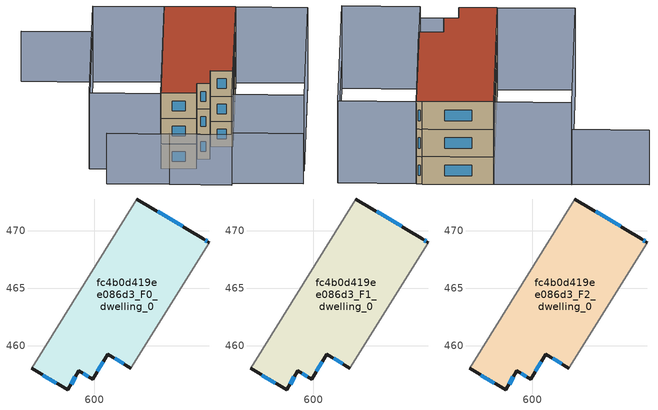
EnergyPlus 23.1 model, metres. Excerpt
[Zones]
fc4b0d419ee086d3_F0_dwelling_0
 floor ground (EU_floor_Construction): 609.46,469.28 609.95,468.96 603.19,458.08 601.17,459.29 599.86,457.11 598.68,457.83 597.69,456.17 594.56,458.05 603.69,472.74 z0
 wall outside (EU_wall_Construction): 594.56,458.05 597.69,456.17 598.68,457.83 599.86,457.11 601.17,459.29 603.19,458.08 / 609.95,468.96 609.46,469.28 603.69,472.74 z0:3
 wall adiabatic (EU_wall_Construction): 603.69,472.74 594.56,458.05 / 603.19,458.08 609.95,468.96 z0:3
 window (EU_Window_Construction): 599.05,457.6 599.49,457.34 / 597.99,456.69 598.37,457.31 / 595.53,457.47 596.71,456.76 / 607.66,470.36 605.49,471.66 / 609.8,469.06 609.61,469.18 / 601.8,458.91 602.56,458.46 / 600.27,457.79 600.76,458.61 z0.93:2.07
fc4b0d419ee086d3_F1_dwelling_0
 floor to fc4b0d419ee086d3_F0_dwelling_0 (EU_floor_Construction): 609.46,469.28 609.95,468.96 603.19,458.08 601.17,459.29 599.86,457.11 598.68,457.83 597.69,456.17 594.56,458.05 603.69,472.74 z3
 wall outside (EU_wall_Construction): 594.56,458.05 597.69,456.17 598.68,457.83 599.86,457.11 601.17,459.29 603.19,458.08 / 609.95,468.96 609.46,469.28 603.69,472.74 z3:6
 wall adiabatic (EU_wall_Construction): 603.69,472.74 594.56,458.05 / 603.19,458.08 609.95,468.96 z3:6
 window (EU_Window_Construction): 599.05,457.6 599.49,457.34 / 597.99,456.69 598.37,457.31 / 595.53,457.47 596.71,456.76 / 607.66,470.36 605.49,471.66 / 609.8,469.06 609.61,469.18 / 601.8,458.91 602.56,458.46 / 600.27,457.79 600.76,458.61 z3.93:5.07
fc4b0d419ee086d3_F2_dwelling_0
 floor to fc4b0d419ee086d3_F1_dwelling_0 (EU_floor_Construction): 609.46,469.28 609.95,468.96 603.19,458.08 601.17,459.29 599.86,457.11 598.68,457.83 597.69,456.17 594.56,458.05 603.69,472.74 z6
 wall outside (EU_wall_Construction): 594.56,458.05 597.69,456.17 598.68,457.83 599.86,457.11 601.17,459.29 603.19,458.08 / 609.95,468.96 609.46,469.28 603.69,472.74 z6:9
 wall adiabatic (EU_wall_Construction): 603.69,472.74 594.56,458.05 / 603.19,458.08 609.95,468.96 z6:9
 window (EU_Window_Construction): 599.05,457.6 599.49,457.34 / 597.99,456.69 598.37,457.31 / 595.53,457.47 596.71,456.76 / 607.66,470.36 605.49,471.66 / 609.8,469.06 609.61,469.18 / 601.8,458.91 602.56,458.46 / 600.27,457.79 600.76,458.61 z6.93:8.07
 roof outside (EU_roof_Construction): 603.19,458.08 609.95,468.96 609.46,469.28 603.69,472.74 594.56,458.05 597.69,456.17 598.68,457.83 599.86,457.11 601.17,459.29 z9
shading: 599.38,451.88 605.53,448.01 / 593.7,454.95 599.14,451.57 / 588.26,458.32 593.7,454.94 / 591.21,480.37 597.42,476.5 / 597.42,476.5 588.3,461.84 z0:6; 606.99,450.34 616.08,464.83 z0:3; 616.21,465.03 606.94,450.26 / 606.94,450.26 600.69,454.18 / 600.69,454.18 609.95,468.96 / 609.95,468.96 616.21,465.03 / 603.69,472.74 594.52,457.99 / 594.52,457.99 588.31,461.85 / 588.31,461.85 597.48,476.6 / 597.48,476.6 603.69,472.74 z0:9
[Building]
EU S2 Campaign: North Axis=0; Terrain=City; Solar Distribution=FullExterior
[Site:Location]
Montreal-Trudeau.Intl.AP: Latitude=45.4667; Longitude=-73.75; Time Zone=-5; Elevation=36
[SizingPeriod:WeatherFileDays]
AnnualSizingPeriod: Begin Month=1; Begin Day of Month=1; End Month=12; End Day of Month=31; Day of Week for Start Day=Monday; Use Weather File Daylight Saving Period=No; Use Weather File Rain and Snow Indicators=No
[MATERIAL]
EU_InternalMass_Material: Roughness=MediumRough; Thickness=0.1; Conductivity=1; Density=1800; Specific Heat=900; Thermal Absorptance=0.9; Solar Absorptance=0.7; Visible Absorptance=0.7
[MATERIAL:NOMASS] Roughness=MediumRough; Thermal Absorptance=0.9; Solar Absorptance=0.7; Visible Absorptance=0.7
Name | Thermal Resistance
EU_wall_NoMass; EU_floor_NoMass | 1.36485
EU_roof_NoMass | 2.55992
[WINDOWMATERIAL:SIMPLEGLAZINGSYSTEM]
EU_Window_SimpleGlazing: UFactor=3.92339; Solar Heat Gain Coefficient=0.8; Visible Transmittance=0.8
[CONSTRUCTION]
EU_wall_Construction: EU_wall_NoMass
EU_roof_Construction: EU_roof_NoMass
EU_floor_Construction: EU_floor_NoMass
EU_Window_Construction: EU_Window_SimpleGlazing
EU_InternalMass_Construction: EU_InternalMass_Material
[ZONE] Type=1; Multiplier=1; Ceiling Height=autocalculate; Floor Area=autocalculate; Part of Total Floor Area=Yes
Name | Volume
fc4b0d419ee086d3_F0_dwelling_0 | 340.5
fc4b0d419ee086d3_F1_dwelling_0; fc4b0d419ee086d3_F2_dwelling_0 | 340.501
[INTERNALMASS] Construction=EU_InternalMass_Construction; Surface Area=113.5
Name | Zone or ZoneList
fc4b0d419ee086d3_F0_dwelling_0_EU_InternalMass | fc4b0d419ee086d3_F0_dwelling_0
fc4b0d419ee086d3_F1_dwelling_0_EU_InternalMass | fc4b0d419ee086d3_F1_dwelling_0
fc4b0d419ee086d3_F2_dwelling_0_EU_InternalMass | fc4b0d419ee086d3_F2_dwelling_0
[OTHEREQUIPMENT] Fuel Type=Electricity; Design Level Calculation Method=Watts/Area; Power per Zone Floor Area=1; Fraction Latent=0; Fraction Radiant=0; Fraction Lost=0; Carbon Dioxide Generation Rate=0; EndUse Subcategory=EU_Step8_InternalGains
Name | Zone or ZoneList or Space or SpaceList | Schedule
EU_Step8_InternalGain_fc4b0d419ee086d3_F0_dwelling_0_f000 | fc4b0d419ee086d3_F0_dwelling_0 | EU_Step8_GainSchedule_fc4b0d419ee086d3_F0_dwelling_0_f000
EU_Step8_InternalGain_fc4b0d419ee086d3_F1_dwelling_0_f000 | fc4b0d419ee086d3_F1_dwelling_0 | EU_Step8_GainSchedule_fc4b0d419ee086d3_F1_dwelling_0_f000
EU_Step8_InternalGain_fc4b0d419ee086d3_F2_dwelling_0_f000 | fc4b0d419ee086d3_F2_dwelling_0 | EU_Step8_GainSchedule_fc4b0d419ee086d3_F2_dwelling_0_f000
[ZONEVENTILATION:DESIGNFLOWRATE] Schedule=EU_AlwaysOn; Design Flow Rate Calculation Method=AirChanges/Hour; Air Changes per Hour=0.860309; Ventilation Type=Natural; Fan Pressure Rise=0; Fan Total Efficiency=1; Constant Term Coefficient=1; Temperature Term Coefficient=0; Velocity Term Coefficient=0; Velocity Squared Term Coefficient=0; Minimum Indoor Temperature=-100; Maximum Indoor Temperature=100; Delta Temperature=-100; Minimum Outdoor Temperature=-100; Maximum Outdoor Temperature=100; Maximum Wind Speed=40
Name | Zone or ZoneList or Space or SpaceList
EU_ConstantAir_fc4b0d419ee086d3_F0_dwelling_0 | fc4b0d419ee086d3_F0_dwelling_0
EU_ConstantAir_fc4b0d419ee086d3_F1_dwelling_0 | fc4b0d419ee086d3_F1_dwelling_0
EU_ConstantAir_fc4b0d419ee086d3_F2_dwelling_0 | fc4b0d419ee086d3_F2_dwelling_0
[HVACTEMPLATE:THERMOSTAT] Constant Heating Setpoint=20; Constant Cooling Setpoint=50
EU_HeatOnly_fc4b0d419ee086d3_F0_dwelling_0; EU_HeatOnly_fc4b0d419ee086d3_F1_dwelling_0; EU_HeatOnly_fc4b0d419ee086d3_F2_dwelling_0
[HVACTEMPLATE:ZONE:IDEALLOADSAIRSYSTEM] System Availability Schedule=EU_AlwaysOn; Maximum Heating Supply Air Temperature=50; Minimum Cooling Supply Air Temperature=13; Maximum Heating Supply Air Humidity Ratio=0.0156; Minimum Cooling Supply Air Humidity Ratio=0.0077; Heating Limit=NoLimit; Cooling Limit=NoLimit; Heating Availability Schedule=EU_AlwaysOn; Cooling Availability Schedule=EU_CoolingOff; Dehumidification Control Type=ConstantSensibleHeatRatio; Cooling Sensible Heat Ratio=0.7; Dehumidification Setpoint=60; Humidification Control Type=None; Humidification Setpoint=30; Outdoor Air Method=None; Outdoor Air Flow Rate per Person=0.00944; Outdoor Air Flow Rate per Zone Floor Area=0; Outdoor Air Flow Rate per Zone=0; Demand Controlled Ventilation Type=None; Outdoor Air Economizer Type=NoEconomizer; Heat Recovery Type=None; Sensible Heat Recovery Effectiveness=0.7; Latent Heat Recovery Effectiveness=0.65
Name | Template Thermostat
fc4b0d419ee086d3_F0_dwelling_0 | EU_HeatOnly_fc4b0d419ee086d3_F0_dwelling_0
fc4b0d419ee086d3_F1_dwelling_0 | EU_HeatOnly_fc4b0d419ee086d3_F1_dwelling_0
fc4b0d419ee086d3_F2_dwelling_0 | EU_HeatOnly_fc4b0d419ee086d3_F2_dwelling_0
[SIZING:ZONE] Zone Cooling Design Supply Air Temperature Input Method=SupplyAirTemperature; Zone Cooling Design Supply Air Temperature=13; Zone Heating Design Supply Air Temperature Input Method=SupplyAirTemperature; Zone Heating Design Supply Air Temperature=50; Zone Cooling Design Supply Air Humidity Ratio=0.008; Zone Heating Design Supply Air Humidity Ratio=0.008; Cooling Design Air Flow Method=DesignDay; Cooling Design Air Flow Rate=0; Cooling Minimum Air Flow per Zone Floor Area=0.000762; Cooling Minimum Air Flow=0; Cooling Minimum Air Flow Fraction=0.2; Heating Design Air Flow Method=DesignDay; Heating Design Air Flow Rate=0; Heating Maximum Air Flow per Zone Floor Area=0.002032; Heating Maximum Air Flow=0.141576; Heating Maximum Air Flow Fraction=0.3; Account for Dedicated Outdoor Air System=No; Dedicated Outdoor Air System Control Strategy=NeutralSupplyAir; Dedicated Outdoor Air Low Setpoint Temperature for Design=autosize; Dedicated Outdoor Air High Setpoint Temperature for Design=autosize; Zone Load Sizing Method=Sensible Load Only No Latent Load; Zone Latent Cooling Design Supply Air Humidity Ratio Input Method=HumidityRatioDifference; Zone Cooling Design Supply Air Humidity Ratio Difference=0.005; Zone Latent Heating Design Supply Air Humidity Ratio Input Method=HumidityRatioDifference; Zone Humidification Design Supply Air Humidity Ratio Difference=0.005
fc4b0d419ee086d3_F0_dwelling_0; fc4b0d419ee086d3_F1_dwelling_0; fc4b0d419ee086d3_F2_dwelling_0
[SCHEDULE:CONSTANT]
Name | Hourly Value
EU_AlwaysOn | 1
EU_CoolingOff | 0
[SCHEDULE:FILE] Column Number=1; Rows to Skip at Top=0; Number of Hours of Data=8760; Column Separator=Comma; Interpolate to Timestep=No; Minutes per Item=60; Adjust Schedule for Daylight Savings=Yes
Name | File
EU_Step8_GainSchedule_fc4b0d419ee086d3_F0_dwelling_0_f000 | ../../schedules/fc4b0d419ee086d3/fc4b0d419ee086d3_F0_dwelling_0_f000_gain.csv
EU_Step8_GainSchedule_fc4b0d419ee086d3_F1_dwelling_0_f000 | ../../schedules/fc4b0d419ee086d3/fc4b0d419ee086d3_F1_dwelling_0_f000_gain.csv
EU_Step8_GainSchedule_fc4b0d419ee086d3_F2_dwelling_0_f000 | ../../schedules/fc4b0d419ee086d3/fc4b0d419ee086d3_F2_dwelling_0_f000_gain.csv
